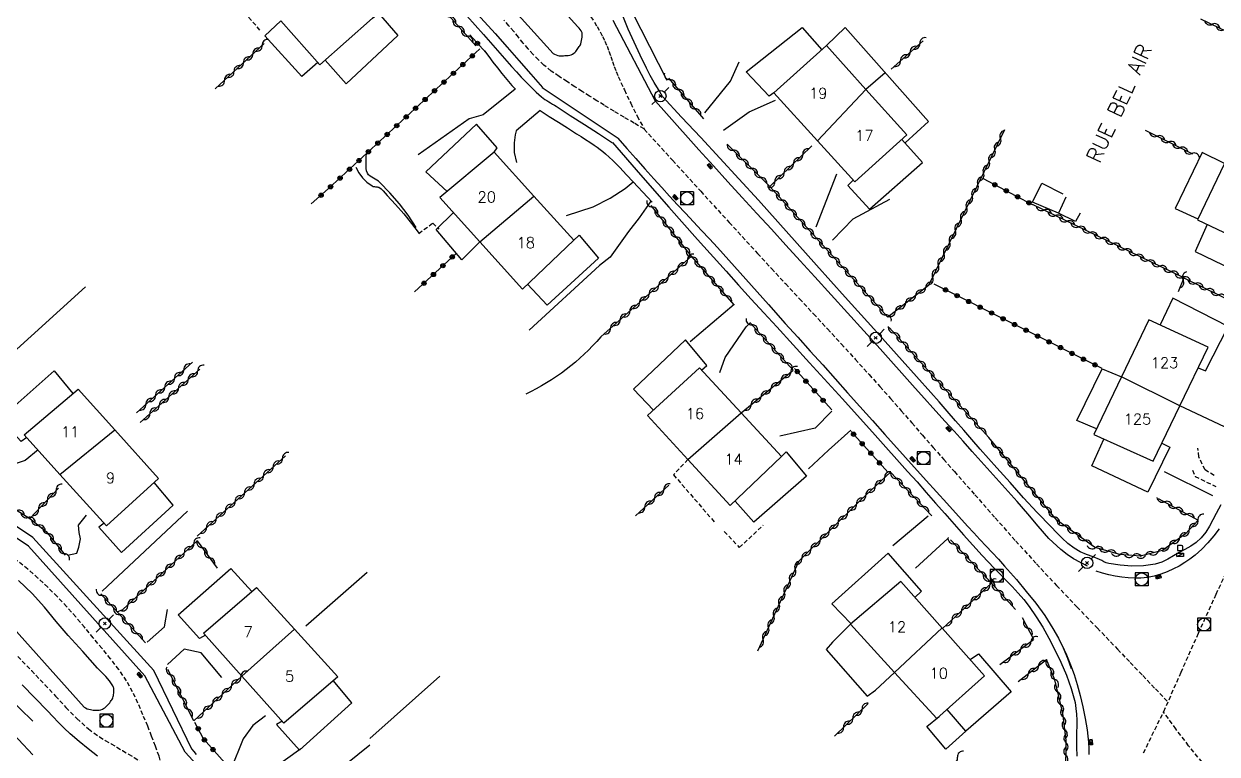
# Model space of a CAD drawing. Header units: millimetres. Extents: x 137000 to 138002, y 152999 to 154002.
# Drawn here: x 137205.9 to 137345.2, y 153711.6 to 153796.7 of the extents above; entities that cross this region are included whole.
import ezdxf
from ezdxf.enums import TextEntityAlignment as Align

# ---------------------------------------------------------------- set-up
doc = ezdxf.new("R2010")
doc.units = ezdxf.units.MM
doc.linetypes.add('DASHED', pattern=[0.75, 0.5, -0.25])
doc.layers.get('0').update_dxf_attribs({"linetype": 'CONTINUOUS'})
for name, color, linetype in [('W0001', 6, 'DASHED'), ('W0008', 7, 'CONTINUOUS'), ('W0014', 7, 'CONTINUOUS'), ('W0017', 7, 'CONTINUOUS'), ('W0101', 7, 'CONTINUOUS'), ('W0104', 1, 'CONTINUOUS'), ('W0112', 1, 'DASHED'), ('W0211', 2, 'CONTINUOUS'), ('W0214', 2, 'CONTINUOUS'), ('W0300', 7, 'CONTINUOUS'), ('W0310', 3, 'CONTINUOUS'), ('W0323', 7, 'CONTINUOUS'), ('W0401', 7, 'CONTINUOUS'), ('W0420', 7, 'CONTINUOUS'), ('W0438', 7, 'CONTINUOUS'), ('W0473', 7, 'CONTINUOUS'), ('W0989', 7, 'CONTINUOUS'), ('W0991', 7, 'CONTINUOUS'), ('W1102', 7, 'CONTINUOUS')]:
    doc.layers.add(name, color=color, linetype=linetype)
doc.styles.get("Standard").update_dxf_attribs({"font": 'romans.shx', "width": 0.85})

# ---------------------------------------------------------------- blocks, each defined once
blk = doc.blocks.new('T473')
for p, q in [((-0.166667, 0.166667), (0.166667, -0.166667)), ((-0.166667, -0.166667), (0.166667, 0.166667)), ((0.500001, 0.500001), (1.000002, 1.000002)), ((-1.000002, -1.000002), (-0.500001, -0.500001))]:
    blk.add_line(p, q)
blk.add_ellipse((0, 0), major_axis=(0.471405, 0.471405), ratio=1, start_param=5.4977871438, end_param=11.780972451)
blk = doc.blocks.new('T401')
for p, q in [((-0.3, 0.3), (0, 0.3)), ((-0.3, -0.25), (-0.3, 0.3)), ((-0.3, 0.15), (0, 0.15)), ((-0.3, 0), (0, 0)), ((0, 0.3), (0, -0.25)), ((-0.3, -0.15), (0, -0.15)), ((-0.3, -0.25), (-0.3, -0.3)), ((-0.3, -0.3), (0, -0.3)), ((0, -0.3), (0, -0.25))]:
    blk.add_line(p, q)
blk = doc.blocks.new('T420')
for p, q in [((0.75, 0.75), (-0.75, 0.75)), ((-0.75, 0.75), (-0.75, -0.75)), ((0.75, 0.75), (0.75, -0.75)), ((0.75, -0.75), (-0.75, -0.75))]:
    blk.add_line(p, q)
blk.add_ellipse((0, 0), major_axis=(-0.53, 0.53), ratio=1, start_param=3.926991, end_param=10.210176)
blk = doc.blocks.new('T438')
for p, q in [((-0.4, 0.2), (0.4, 0.2)), ((-0.4, -0.2), (-0.4, 0.2)), ((0.15, 1.1), (-0.3, 1.1)), ((-0.3, 1.1), (-0.3, 0.5)), ((-0.3, 0.5), (0.15, 0.5)), ((0.3, 0.65), (0.3, 0.95)), ((0.4, 0.2), (0.4, -0.2))]:
    blk.add_line(p, q)
at = {"flags": 128}
for points in [[(-0.4, -0.2), (0.4, 0.2)], [(0.4, -0.2), (-0.4, -0.2)]]:
    blk.add_lwpolyline(points, dxfattribs=at)
for centre, major_axis, start_param, end_param in [((0.15, 0.95), (0.106, -0.106), 0.785398, 2.356194), ((0.15, 0.65), (0.106, 0.106), 3.926991, 5.497787)]:
    blk.add_ellipse(centre, major_axis=major_axis, ratio=1, start_param=start_param, end_param=end_param)
blk = doc.blocks.new('t310o')
at = {"color": 0, "linetype": 'Continuous'}
for centre, start, end in [((-0.5, 0.38), 216.8699, 323.1304), ((0.5, -0.37), 36.8699, 143.1303)]:
    blk.add_arc(centre, 0.625, start, end, dxfattribs=at)
blk = doc.blocks.new('t323o')
at = {"color": 0, "linetype": 'Continuous'}
for radius in [0.25, 0.15]:
    blk.add_circle((0, 0), radius, dxfattribs=at)

msp = doc.modelspace()

# ---------------------------------------------------------------- linework, layer by layer
at = {"layer": 'W0001'}
for points in [[(137272.1, 153797.57), (137272.81, 153796.44), (137273.46, 153795.27), (137273.74, 153794.7), (137273.98, 153794.12), (137274.21, 153793.53), (137274.42, 153792.94), (137274.62, 153792.34), (137274.83, 153791.75), (137275.05, 153791.16), (137275.29, 153790.58), (137276, 153789.03), (137276.74, 153787.48), (137277.51, 153785.96), (137278.32, 153784.45)], [(137278.32, 153784.48), (137277.15, 153785.16), (137275.98, 153785.84), (137274.81, 153786.54), (137273.65, 153787.24), (137272.79, 153787.77), (137271.93, 153788.3), (137271.07, 153788.84), (137270.23, 153789.4), (137269.3, 153790), (137268.38, 153790.6), (137267.47, 153791.23), (137266.61, 153791.93), (137265.97, 153792.53), (137265.36, 153793.17), (137264.77, 153793.82), (137264.2, 153794.49), (137263.65, 153795.17), (137263.09, 153795.85), (137262.52, 153796.52), (137261.95, 153797.18)], [(137278.32, 153784.45), (137281.62, 153780.82), (137284.92, 153777.2), (137288.23, 153773.58), (137291.54, 153769.96), (137293.17, 153768.19), (137294.8, 153766.43), (137296.44, 153764.67), (137298.07, 153762.91), (137299.71, 153761.15), (137301.34, 153759.39), (137302.96, 153757.61), (137304.57, 153755.83), (137305.83, 153754.43), (137307.08, 153753.02), (137308.32, 153751.6), (137309.56, 153750.18), (137310.8, 153748.76), (137312.04, 153747.34), (137313.28, 153745.93), (137314.53, 153744.51), (137316.91, 153741.81), (137319.29, 153739.1), (137321.68, 153736.41), (137324.11, 153733.74), (137326.45, 153731.23), (137328.82, 153728.74), (137331.2, 153726.27), (137333.57, 153723.79), (137335.04, 153722.25), (137336.51, 153720.71), (137337.98, 153719.17), (137339.45, 153717.63)], [(137347.14, 153734.71), (137345.04, 153730.18), (137342.97, 153725.63), (137340.94, 153721.07), (137338.93, 153716.49)], [(137222.08, 153710.14), (137221.69, 153711.32), (137221.27, 153712.49), (137220.83, 153713.66), (137220.37, 153714.81), (137219.81, 153716.16), (137219.23, 153717.51), (137218.61, 153718.83), (137217.89, 153720.11), (137217.01, 153721.43), (137216.04, 153722.68), (137215.03, 153723.9), (137214.02, 153725.11), (137213, 153726.35), (137211.97, 153727.57), (137210.91, 153728.77), (137209.81, 153729.93), (137208.7, 153731.03), (137207.56, 153732.1), (137206.38, 153733.12), (137205.15, 153734.1)], [(137205.22, 153722.96), (137206.8, 153721.3), (137208.38, 153719.65), (137209.61, 153718.33), (137210.83, 153716.99), (137212.11, 153715.7), (137213.47, 153714.51), (137214.1, 153714.03), (137214.75, 153713.58), (137215.41, 153713.16), (137216.09, 153712.76), (137216.76, 153712.37), (137217.44, 153711.97), (137218.12, 153711.57), (137218.78, 153711.16), (137220.26, 153710.21), (137221.73, 153709.26), (137223.2, 153708.3), (137224.67, 153707.34)], [(137339.09, 153716.83), (137337.76, 153714.14), (137336.46, 153711.45)], [(137380.87, 153671), (137377.39, 153674.89), (137373.92, 153678.78), (137370.44, 153682.66), (137366.94, 153686.52), (137363.97, 153689.79), (137361, 153693.06), (137358, 153696.3), (137354.93, 153699.48), (137353.72, 153700.67), (137352.48, 153701.82), (137351.22, 153702.96), (137349.96, 153704.09), (137348.7, 153705.23), (137347.45, 153706.39), (137346.24, 153707.58), (137345.06, 153708.8), (137343.43, 153710.64), (137341.86, 153712.54), (137340.37, 153714.49), (137338.93, 153716.49)]]:
    msp.add_lwpolyline(points, dxfattribs=at)
at = {"layer": 'W0008'}
for points in [[(137259.64, 153808.48), (137270.58, 153796.4)], [(137252.53, 153804.81), (137254.64, 153802.52), (137256.75, 153800.23), (137258.84, 153797.92), (137260.92, 153795.6), (137262.31, 153794.03), (137263.7, 153792.46), (137265.07, 153790.88), (137266.44, 153789.29)], [(137267.68, 153793.29), (137256.95, 153805.17)], [(137267.68, 153793.29), (137267.85, 153793.19), (137268.03, 153793.12), (137268.22, 153793.06), (137268.41, 153793.02), (137268.58, 153793), (137268.74, 153793.01), (137268.91, 153793.02), (137269.07, 153793.04), (137269.25, 153793.05), (137269.44, 153793.05), (137269.63, 153793.08), (137269.81, 153793.13), (137269.96, 153793.21), (137270.09, 153793.3), (137270.22, 153793.41), (137270.33, 153793.52), (137270.43, 153793.62), (137270.51, 153793.74), (137270.58, 153793.85), (137270.66, 153793.97), (137270.73, 153794.08), (137270.8, 153794.18), (137270.87, 153794.3), (137270.92, 153794.42), (137270.98, 153794.6), (137271.01, 153794.8), (137271.04, 153794.99), (137271.06, 153795.18), (137271.06, 153795.25), (137271.07, 153795.31), (137271.08, 153795.37), (137271.09, 153795.44), (137271.09, 153795.5), (137271.09, 153795.57), (137271.08, 153795.63), (137271.07, 153795.7), (137270.98, 153795.9), (137270.86, 153796.08), (137270.72, 153796.24), (137270.58, 153796.4)], [(137279.65, 153787.71), (137274.7, 153797.14)], [(137266.41, 153789.29), (137275.28, 153783.4)], [(137330.06, 153733.5), (137329.24, 153733.9), (137328.44, 153734.35), (137327.67, 153734.86), (137326.95, 153735.42), (137325.56, 153736.72), (137324.29, 153738.14), (137323.08, 153739.6), (137321.84, 153741.02), (137320.79, 153742.19), (137319.73, 153743.36), (137318.68, 153744.53), (137317.63, 153745.7), (137316.58, 153746.87), (137315.53, 153748.05), (137314.48, 153749.22), (137313.42, 153750.39), (137309.63, 153754.6), (137305.84, 153758.81), (137302.04, 153763.02), (137298.23, 153767.22), (137296.54, 153769.08), (137294.85, 153770.93), (137293.16, 153772.77), (137291.46, 153774.62), (137289.77, 153776.47), (137288.07, 153778.32), (137286.39, 153780.17), (137284.71, 153782.03), (137283.44, 153783.44), (137282.17, 153784.86), (137280.91, 153786.29), (137279.65, 153787.71)], [(137275.25, 153783.4), (137276.29, 153782.2), (137277.34, 153781.01), (137278.39, 153779.83), (137279.45, 153778.65), (137280.36, 153777.64), (137281.29, 153776.64), (137282.22, 153775.64), (137283.15, 153774.64), (137284.09, 153773.64), (137285.02, 153772.64), (137285.95, 153771.64), (137286.87, 153770.63), (137288.86, 153768.43), (137290.84, 153766.23), (137292.82, 153764.01), (137294.79, 153761.8), (137296.25, 153760.18), (137297.7, 153758.57), (137299.15, 153756.95), (137300.6, 153755.33), (137302.05, 153753.71), (137303.5, 153752.09), (137304.96, 153750.47), (137306.41, 153748.85), (137308.82, 153746.17), (137311.23, 153743.49), (137313.65, 153740.81), (137316.07, 153738.14), (137316.78, 153737.36), (137317.5, 153736.59), (137318.23, 153735.82), (137318.95, 153735.06), (137319.67, 153734.28), (137320.38, 153733.5), (137321.08, 153732.71), (137321.76, 153731.91), (137322.89, 153730.54), (137324.01, 153729.16), (137325.07, 153727.72), (137326.03, 153726.23), (137326.66, 153725.1), (137327.22, 153723.94), (137327.72, 153722.75), (137328.15, 153721.54)], [(137206.45, 153735.81), (137197.65, 153741.74)], [(137345.41, 153737.83), (137344.79, 153737), (137344.11, 153736.22), (137343.39, 153735.47), (137342.62, 153734.78), (137342.02, 153734.31), (137341.4, 153733.89), (137340.75, 153733.5), (137340.08, 153733.16), (137339.35, 153732.83), (137338.61, 153732.54), (137337.84, 153732.31), (137337.06, 153732.15), (137336.3, 153732.07), (137335.55, 153732.07), (137334.8, 153732.11), (137334.05, 153732.19), (137333.29, 153732.3), (137332.53, 153732.46), (137331.79, 153732.65), (137331.05, 153732.89)], [(137220.04, 153720.68), (137206.45, 153735.81)], [(137211.07, 153725.41), (137209.67, 153727.03), (137208.31, 153728.69), (137206.88, 153730.31), (137205.31, 153731.79)], [(137212.95, 153717.05), (137202.67, 153728.45)], [(137212.95, 153717.05), (137213.12, 153716.95), (137213.3, 153716.86), (137213.49, 153716.8), (137213.68, 153716.75), (137213.85, 153716.71), (137214.02, 153716.69), (137214.19, 153716.67), (137214.36, 153716.67), (137214.54, 153716.68), (137214.72, 153716.7), (137214.9, 153716.74), (137215.08, 153716.8), (137215.22, 153716.88), (137215.36, 153716.97), (137215.48, 153717.08), (137215.6, 153717.19), (137215.72, 153717.31), (137215.83, 153717.43), (137215.94, 153717.56), (137216.04, 153717.69), (137216.11, 153717.8), (137216.19, 153717.91), (137216.25, 153718.02), (137216.3, 153718.14), (137216.34, 153718.27), (137216.37, 153718.39), (137216.39, 153718.52), (137216.4, 153718.65), (137216.41, 153718.71), (137216.41, 153718.77), (137216.42, 153718.83), (137216.42, 153718.89), (137216.42, 153718.95), (137216.42, 153719.01), (137216.42, 153719.08), (137216.41, 153719.14), (137216.4, 153719.24), (137216.38, 153719.34), (137216.35, 153719.44), (137216.31, 153719.54), (137215.93, 153720.11), (137215.47, 153720.63), (137214.98, 153721.11), (137214.52, 153721.59), (137213.66, 153722.55), (137212.8, 153723.51), (137211.93, 153724.46), (137211.07, 153725.41)], [(137327.11, 153724.23), (137327.62, 153723.12), (137328.08, 153721.99), (137328.49, 153720.84), (137328.86, 153719.68), (137329.22, 153718.38), (137329.53, 153717.06), (137329.79, 153715.73), (137330, 153714.39), (137330.09, 153713.67), (137330.16, 153712.95), (137330.21, 153712.23), (137330.22, 153711.51)], [(137224.74, 153711.8), (137220.04, 153720.68)], [(137214.52, 153711.33), (137213.43, 153712.17), (137212.36, 153713.03), (137211.32, 153713.93), (137210.63, 153714.58), (137209.96, 153715.25), (137209.31, 153715.93), (137208.66, 153716.62), (137205.73, 153719.65)], [(137226.55, 153709.83), (137224.74, 153711.8)]]:
    msp.add_lwpolyline(points, dxfattribs=at)
at = {"layer": 'W0014'}
for points in [[(137272.85, 153802.66), (137276.92, 153798.11), (137280.97, 153790.15)], [(137257.6, 153797.68), (137259.56, 153795.5), (137260.11, 153794.88), (137260.66, 153794.25), (137261.2, 153793.62), (137261.75, 153793), (137262.29, 153792.37), (137262.84, 153791.75), (137263.4, 153791.13), (137263.97, 153790.53), (137264.53, 153789.93), (137265.11, 153789.33), (137265.7, 153788.75), (137266.33, 153788.21), (137266.53, 153788.06), (137266.74, 153787.91), (137266.96, 153787.78), (137267.17, 153787.64), (137267.39, 153787.51), (137267.61, 153787.38), (137267.83, 153787.25), (137268.04, 153787.12), (137269.69, 153786.06), (137271.34, 153784.99), (137272.99, 153783.93), (137274.63, 153782.86)], [(137280.47, 153788.25), (137279.98, 153789.06), (137279.5, 153789.89), (137279.03, 153790.72), (137278.59, 153791.57), (137277.85, 153793.07), (137277.13, 153794.59), (137276.46, 153796.12), (137275.81, 153797.67)], [(137259.68, 153793.59), (137260.17, 153792.92), (137260.67, 153792.26), (137261.19, 153791.6), (137261.7, 153790.95), (137262.09, 153790.48), (137262.48, 153790.01), (137262.88, 153789.55), (137263.29, 153789.1)], [(137345.61, 153740.62), (137345.09, 153739.64), (137344.7, 153738.9), (137344.31, 153738.15), (137343.87, 153737.43), (137343.34, 153736.77), (137342.75, 153736.26), (137342.11, 153735.82), (137341.43, 153735.44), (137340.76, 153735.07), (137340.1, 153734.69), (137339.43, 153734.3), (137338.72, 153733.96), (137337.97, 153733.73), (137336.61, 153733.52), (137335.24, 153733.48), (137333.88, 153733.58), (137332.53, 153733.8), (137332.25, 153733.88), (137331.98, 153734), (137331.72, 153734.13), (137331.46, 153734.25), (137330.71, 153734.55), (137329.95, 153734.84), (137329.2, 153735.17), (137328.5, 153735.57), (137327.76, 153736.12), (137327.09, 153736.75), (137326.45, 153737.41), (137325.82, 153738.06), (137324.19, 153739.75), (137322.6, 153741.47), (137321.04, 153743.22), (137319.48, 153744.96), (137318.51, 153746.05), (137317.54, 153747.14), (137316.57, 153748.24), (137315.61, 153749.34), (137314.65, 153750.44), (137313.69, 153751.54), (137312.73, 153752.64), (137311.76, 153753.73), (137308.44, 153757.45), (137305.11, 153761.16), (137301.77, 153764.87), (137298.44, 153768.58), (137296.17, 153771.1), (137293.91, 153773.63), (137291.64, 153776.15), (137289.36, 153778.65), (137287.14, 153781.07), (137284.92, 153783.47), (137282.69, 153785.86), (137280.44, 153788.25)], [(137266.17, 153786.61), (137267.24, 153785.94), (137268.3, 153785.27), (137269.37, 153784.6), (137270.43, 153783.92), (137270.95, 153783.59), (137271.46, 153783.26), (137271.97, 153782.93), (137272.48, 153782.59), (137272.82, 153782.34), (137273.16, 153782.09), (137273.5, 153781.83), (137273.82, 153781.56), (137274.66, 153780.78), (137275.46, 153779.97), (137276.24, 153779.14), (137277.02, 153778.31), (137277.58, 153777.71), (137278.14, 153777.12), (137278.69, 153776.52), (137279.24, 153775.92)], [(137274.61, 153782.89), (137277.9, 153779.11), (137281.21, 153775.35), (137284.53, 153771.6), (137287.87, 153767.87), (137289.34, 153766.25), (137290.82, 153764.63), (137292.3, 153763.02), (137293.8, 153761.41)], [(137293.8, 153761.41), (137297.63, 153757.21), (137301.45, 153752.99), (137305.26, 153748.76), (137309.06, 153744.53), (137310.16, 153743.3), (137311.24, 153742.08), (137312.33, 153740.84), (137313.41, 153739.61), (137314.5, 153738.38), (137315.59, 153737.15), (137316.68, 153735.93), (137317.77, 153734.71), (137318.46, 153733.97), (137319.16, 153733.25), (137319.87, 153732.53), (137320.57, 153731.81), (137321.27, 153731.09), (137321.96, 153730.35), (137322.61, 153729.58), (137323.24, 153728.79), (137324.08, 153727.59), (137324.85, 153726.36), (137325.56, 153725.09), (137326.21, 153723.79), (137326.93, 153722.29), (137327.6, 153720.77), (137328.17, 153719.2), (137328.6, 153717.58), (137328.71, 153716.89), (137328.78, 153716.2), (137328.8, 153715.51), (137328.8, 153714.81), (137328.79, 153714.12), (137328.78, 153713.43), (137328.77, 153712.74), (137328.79, 153712.05), (137328.8, 153711.68), (137328.83, 153711.32)], [(137206.96, 153736.82), (137199.19, 153742.05)], [(137221.07, 153721.31), (137206.96, 153736.82)], [(137225.52, 153712.15), (137221.07, 153721.31)], [(137226.07, 153711.53), (137225.79, 153711.85), (137225.52, 153712.18)]]:
    msp.add_lwpolyline(points, dxfattribs=at)
at = {"layer": 'W0017'}
for points in [[(137285.38, 153786.37), (137288.38, 153790.03), (137289.42, 153792.29)], [(137263.27, 153789.12), (137259.53, 153786.13), (137257.89, 153785.66), (137251.94, 153781.45)], [(137287.58, 153784.35), (137290.57, 153786.49), (137293.64, 153787.85)], [(137266.17, 153786.61), (137263.39, 153784.26), (137263.24, 153783.78), (137263.16, 153782.84), (137263.14, 153781.73), (137263.43, 153780.58)], [(137300.76, 153779.2), (137298.35, 153773.02)], [(137269.24, 153774.39), (137272.37, 153775.38), (137274.36, 153776.39), (137276.09, 153777.54), (137277.03, 153778.3)], [(137279.1, 153776.06), (137277.75, 153774.12), (137276.47, 153772.53), (137274.34, 153769.53), (137273.12, 153768.53), (137264.91, 153761.01)], [(137300.28, 153771.5), (137302.7, 153774), (137306.97, 153776.28)], [(137288.83, 153764.01), (137283.7, 153759.63)], [(137287.14, 153756.08), (137287.75, 153757.83), (137290.21, 153761.4), (137290.7, 153761.85)], [(137300.23, 153751.55), (137298.29, 153749.56), (137294.14, 153748.64)], [(137348.02, 153748.8), (137340.85, 153752.19)], [(137297.48, 153744.83), (137299.83, 153747), (137302.43, 153749.35)], [(137207.59, 153747.04), (137206.05, 153745.82), (137203.64, 153744.99), (137201.64, 153744.55), (137200.16, 153743.41)], [(137344.69, 153741.69), (137339.05, 153744.48)], [(137211.02, 153734.77), (137212.08, 153735), (137212.35, 153735.71), (137212.54, 153736.67), (137212.36, 153737.42), (137212.29, 153738.25), (137213.23, 153739.42)], [(137215.05, 153730.57), (137225.01, 153739.89)], [(137311.45, 153739.32), (137307.33, 153735.85)], [(137309.98, 153733.26), (137313.77, 153736.72)], [(137220.29, 153724.63), (137222.35, 153726.4), (137222.68, 153728.42)], [(137229.01, 153720.49), (137226.63, 153723.36), (137224.64, 153723.8), (137222.7, 153722.02)], [(137234.1, 153716.03), (137232.65, 153714.91), (137231.53, 153713.34), (137230.06, 153709.76)], [(137232.55, 153707.51), (137233.4, 153708.77), (137238.24, 153712.2)]]:
    msp.add_lwpolyline(points, dxfattribs=at)
at = {"layer": 'W0101'}
for points in [[(137235.9, 153797.07), (137240.48, 153791.94), (137246.61, 153797.41)], [(137298.55, 153783.09), (137293.46, 153788.69), (137299.61, 153794.19), (137304.19, 153789.09)], [(137304.19, 153789.09), (137308.98, 153783.77), (137302.89, 153778.31)], [(137302.89, 153778.31), (137298.55, 153783.09)], [(137265.44, 153776.63), (137260.79, 153781.78), (137254.48, 153776.48), (137259.15, 153771.29)], [(137346.03, 153780.45), (137342.9, 153773.87), (137349.69, 153770.63)], [(137270.09, 153771.5), (137265.44, 153776.63)], [(137259.15, 153771.29), (137264.11, 153765.78), (137270.09, 153771.5)], [(137340.85, 153752.19), (137344.15, 153759.02), (137337.23, 153762.23), (137334.04, 153755.58)], [(137289.64, 153751.36), (137284.77, 153756.61), (137278.71, 153751.05), (137283.43, 153745.92)], [(137334.04, 153755.58), (137330.8, 153748.83), (137337.72, 153745.71)], [(137210.13, 153744.19), (137205.96, 153748.79), (137212.27, 153754.14), (137216.54, 153749.38)], [(137294.36, 153746.26), (137289.64, 153751.36)], [(137337.72, 153745.71), (137340.85, 153752.19)], [(137216.54, 153749.38), (137221.64, 153743.7), (137215.57, 153738.18)], [(137283.43, 153745.92), (137288.36, 153740.54), (137294.36, 153746.26)], [(137215.57, 153738.18), (137210.13, 153744.19)], [(137231.35, 153720.66), (137226.87, 153725.68), (137233.06, 153730.99), (137237.49, 153726.13)], [(137313.14, 153726.21), (137308.26, 153731.71), (137302.38, 153726.7), (137307.54, 153721.08)], [(137237.49, 153726.13), (137242.55, 153720.59), (137236.26, 153715.17)], [(137318.03, 153720.7), (137313.14, 153726.21)], [(137307.54, 153721.08), (137312.47, 153715.7), (137318.03, 153720.7)], [(137236.26, 153715.17), (137231.35, 153720.66)]]:
    msp.add_lwpolyline(points, dxfattribs=at)
at = {"layer": 'W0104'}
for points in [[(137246.61, 153797.41), (137247.3, 153797.99), (137249.55, 153795.39), (137243.53, 153789.73), (137241.09, 153792.49)], [(137240.23, 153792.22), (137238.37, 153790.6), (137234.03, 153795.33), (137235.9, 153797.07)], [(137293.46, 153788.69), (137292.91, 153788.31), (137290.2, 153791.12), (137296.74, 153796.31), (137299.07, 153793.71)], [(137308.76, 153782.84), (137311.51, 153785.36), (137301.77, 153796.31), (137299.61, 153794.19)], [(137306.46, 153791.03), (137304.19, 153789.09)], [(137260.79, 153781.78), (137261.17, 153782.26), (137258.74, 153785.02), (137252.82, 153779.46), (137255.33, 153777.19)], [(137302.71, 153778.51), (137302.1, 153777.89), (137304.62, 153775.13), (137310.8, 153780.57), (137308.39, 153783.24)], [(137346.03, 153780.45), (137343.44, 153781.74), (137340.29, 153775.2), (137342.95, 153773.98)], [(137328.64, 153773.67), (137326.67, 153774.67), (137323.65, 153775.94), (137324.74, 153778.14), (137327.18, 153776.89)], [(137327.51, 153776.53), (137326.67, 153774.67)], [(137259.15, 153771.29), (137257.03, 153769.21), (137254.04, 153772.76), (137256.06, 153774.72)], [(137329.22, 153774.66), (137328.64, 153773.67)], [(137344.03, 153773.33), (137342.63, 153770.2), (137349.17, 153767.05), (137351.8, 153772.29), (137350.73, 153772.77)], [(137270.03, 153771.44), (137270.72, 153772.08), (137272.97, 153769.42), (137267, 153763.94), (137264.71, 153766.36)], [(137342.98, 153756.61), (137343.83, 153756.25), (137346.47, 153761.45), (137340.03, 153764.74), (137338.52, 153761.63)], [(137285.02, 153756.35), (137285.61, 153756.88), (137283.13, 153759.88), (137277.06, 153754.14), (137279.39, 153751.67)], [(137206.25, 153748.48), (137205.61, 153748.04), (137203.15, 153750.67), (137209.46, 153756.25), (137211.64, 153753.61)], [(137331.12, 153749.49), (137328.83, 153750.47), (137331.76, 153756.5), (137334.04, 153755.58)], [(137338.75, 153747.84), (137339.67, 153747.36), (137337.1, 153742.11), (137330.58, 153745.2), (137331.96, 153748.31)], [(137294.08, 153746), (137294.9, 153746.83), (137297.26, 153743.97), (137291.1, 153738.63), (137288.93, 153741.08)], [(137215.29, 153738.48), (137214.65, 153738.04), (137217.31, 153735.08), (137223.36, 153740.6), (137221.13, 153743.24)], [(137309.92, 153729.84), (137310.67, 153730.57), (137306.79, 153735.01), (137300.23, 153729.09), (137302.46, 153726.77)], [(137227.1, 153725.42), (137226.4, 153725.04), (137223.93, 153727.79), (137230.09, 153733.2), (137232.53, 153730.54)], [(137302.38, 153726.7), (137300.3, 153724.6), (137299.54, 153723.76), (137304.36, 153718.33), (137305.32, 153719.02), (137307.54, 153721.08)], [(137316.36, 153722.58), (137317.32, 153723.27), (137321.15, 153718.83), (137315.85, 153714.23), (137313.66, 153716.77)], [(137236.05, 153715.4), (137235.42, 153715.02), (137238.1, 153712.02), (137244.18, 153717.55), (137242.01, 153720.13)], [(137315.85, 153714.23), (137313.54, 153712.14), (137311.32, 153714.77), (137312.73, 153715.93)]]:
    msp.add_lwpolyline(points, dxfattribs=at)
at = {"layer": 'W0112'}
for points in [[(137233.47, 153796), (137225.99, 153804.5), (137226.55, 153805.17)], [(137252.01, 153772.3), (137253.64, 153773.49), (137254.36, 153772.79)], [(137344.84, 153744.07), (137343.78, 153744.7), (137343.05, 153746.24), (137342.95, 153747.23)], [(137283.43, 153745.92), (137281.74, 153744.14)], [(137342.33, 153744.66), (137342.61, 153743.95), (137345.04, 153742.76)], [(137281.74, 153744.14), (137286.49, 153738.65)], [(137287.67, 153737.54), (137289.42, 153735.65), (137292.21, 153738.26)]]:
    msp.add_lwpolyline(points, dxfattribs=at)
at = {"layer": 'W0211'}
for points in [[(137244.67, 153780), (137245, 153779.35), (137245.44, 153778.76), (137245.96, 153778.25), (137246.56, 153777.83), (137246.65, 153777.78), (137246.75, 153777.76), (137246.85, 153777.75), (137246.94, 153777.74), (137247.04, 153777.73), (137247.14, 153777.72), (137247.23, 153777.7), (137247.33, 153777.67), (137247.62, 153777.48), (137247.87, 153777.24), (137248.1, 153776.98), (137248.33, 153776.73), (137249.31, 153775.67), (137250.25, 153774.57), (137251.17, 153773.45), (137252.04, 153772.3)], [(137203.61, 153715.07), (137206.97, 153711.49)]]:
    msp.add_lwpolyline(points, dxfattribs=at)
at = {"layer": 'W0214'}
msp.add_lwpolyline([(137251.7, 153772.99), (137250.76, 153774.4), (137249.75, 153775.75), (137248.65, 153777.03), (137247.47, 153778.24), (137247.3, 153778.39), (137247.11, 153778.51), (137246.91, 153778.62), (137246.71, 153778.73), (137246.52, 153778.84), (137246.33, 153778.98), (137246.15, 153779.14), (137246.01, 153779.33), (137245.91, 153779.58), (137245.87, 153779.85), (137245.87, 153780.11), (137245.86, 153780.36), (137245.85, 153780.67), (137245.85, 153780.97), (137245.87, 153781.28), (137245.89, 153781.59)], dxfattribs=at)
at = {"layer": 'W0300'}
for points in [[(137213.1, 153766.05), (137194.47, 153749.2)], [(137206.97, 153715.42), (137203.93, 153718.34), (137201, 153721.39), (137198.19, 153724.54), (137195.52, 153727.81), (137194.6, 153729.04), (137193.74, 153730.31), (137192.91, 153731.6), (137192.11, 153732.91), (137191.32, 153734.22), (137190.5, 153735.51), (137189.64, 153736.79), (137188.73, 153738.02), (137187.1, 153740.01), (137185.39, 153741.93), (137183.63, 153743.8), (137181.86, 153745.66), (137181.65, 153745.88), (137181.44, 153746.09), (137181.23, 153746.3), (137181.02, 153746.5)], [(137246, 153732.73), (137238.84, 153726.48)], [(137246.31, 153713.4), (137254.48, 153720.65)], [(137235.49, 153703.93), (137246.29, 153712.65)]]:
    msp.add_lwpolyline(points, dxfattribs=at)
msp.add_lwpolyline([(137273.24, 153760.21, -0.102456), (137264.49, 153753.53)], format="xyb", dxfattribs=at)
at = {"layer": 'W0310'}
for points in [[(137258.67, 153794.18), (137253.91, 153799.52)], [(137343.26, 153797.33), (137353.1, 153792.58), (137353.16, 153792.55), (137366.57, 153786.41), (137366.54, 153786.47), (137364.92, 153783.43)], [(137307.13, 153791.44), (137310.86, 153794.77)], [(137233.95, 153794.44), (137228.24, 153789.14)], [(137281.17, 153790.41), (137285.25, 153785.67)], [(137320.37, 153784.36), (137311.5, 153766.22), (137306.74, 153762.52), (137292.97, 153777.76), (137297.9, 153782.51)], [(137342.37, 153781.55), (137336.84, 153784.3)], [(137292.97, 153777.76), (137288, 153782.71)], [(137288.86, 153763.91), (137283.82, 153769.63), (137283.85, 153769.63), (137279.14, 153775.53)], [(137341.3, 153767.11), (137323.62, 153775.67)], [(137283.85, 153769.63), (137273.27, 153760.24)], [(137341.3, 153767.11), (137340.64, 153765.49)], [(137341.3, 153767.11), (137353.98, 153760.89)], [(137289.64, 153751.36), (137295.71, 153756.34), (137290.63, 153761.91)], [(137318.55, 153748.48), (137306.91, 153761.33)], [(137219.05, 153751.35), (137225.58, 153757.28)], [(137219.49, 153750.25), (137226.46, 153756.46)], [(137338.3, 153741.39), (137342.97, 153738.85), (137341.48, 153737.25), (137338.82, 153735.3), (137336.21, 153734.63), (137333.85, 153734.86), (137330.95, 153735.65), (137330.86, 153735.68), (137326.47, 153738.85), (137318.55, 153748.48)], [(137226.13, 153736.99), (137236.45, 153746.36)], [(137307.06, 153744.44), (137303.59, 153741.2), (137296.36, 153734.05), (137291.55, 153723.58)], [(137311.89, 153739.35), (137307.06, 153744.44)], [(137200.14, 153743.28), (137203.54, 153741), (137206.6, 153739.04), (137208.53, 153737.54), (137210.75, 153734.76)], [(137206.6, 153739.04), (137209.95, 153742.56)], [(137277.29, 153739.37), (137281.2, 153742.93)], [(137216.82, 153728.14), (137217.48, 153728.41), (137226.13, 153736.44), (137228.47, 153733.26)], [(137321.65, 153728.44), (137318.84, 153731.48), (137314.05, 153736.54)], [(137318.84, 153731.48), (137313.14, 153726.21)], [(137220.11, 153724.53), (137214.91, 153730.24)], [(137323.8, 153724.92), (137322.48, 153727.45)], [(137323.77, 153724.89), (137319.84, 153721.98)], [(137325.27, 153722.57), (137321.97, 153720)], [(137325.18, 153699.72), (137326.74, 153704.33), (137327.52, 153709.39), (137327.55, 153713.15), (137327.16, 153716.32), (137326.25, 153720.21), (137325.28, 153722.6)], [(137225.77, 153715.46), (137222.72, 153721.44)], [(137231.35, 153720.66), (137225.77, 153715.43)], [(137304.44, 153717.48), (137300.52, 153713.66)]]:
    msp.add_lwpolyline(points, dxfattribs=at)
at = {"layer": 'W0323'}
for points in [[(137259.88, 153793.35), (137257.96, 153795.45)], [(137259.14, 153793.81), (137241.45, 153777.48), (137239.46, 153775.76)], [(137323.62, 153775.64), (137317.92, 153778.66)], [(137256.36, 153769.96), (137251.52, 153765.46)], [(137331.76, 153756.53), (137312.16, 153766.37)], [(137300.2, 153751.71), (137295.86, 153756.52)], [(137306.79, 153744.42), (137302.48, 153749.18)], [(137229.98, 153709.85), (137226.89, 153713.33), (137225.88, 153715.26)]]:
    msp.add_lwpolyline(points, dxfattribs=at)
at = {"layer": 'W1102'}
for points in [[(137298.55, 153783.09), (137304.19, 153789.09)], [(137259.15, 153771.29), (137265.44, 153776.63)], [(137340.85, 153752.19), (137334.04, 153755.58)], [(137283.43, 153745.92), (137289.64, 153751.36)], [(137210.13, 153744.19), (137216.54, 153749.38)], [(137307.54, 153721.08), (137313.08, 153726.28)], [(137231.35, 153720.66), (137237.49, 153726.13)]]:
    msp.add_lwpolyline(points, dxfattribs=at)

# ---------------------------------------------------------------- block references
at = {"layer": 'W0310'}
for p, rotation in [((137255.67, 153797.54), 131.7246654835037), ((137256.67, 153796.42), 131.7246654835037), ((137344.61, 153796.68), 334.2567866912372), ((137257.67, 153795.3), 131.7246654835037), ((137345.96, 153796.03), 334.2567866912372), ((137233.74, 153794.24), 222.8205715735923), ((137310.49, 153794.44), 41.79245969981984), ((137232.64, 153793.22), 222.8205715735923), ((137308.25, 153792.44), 41.79245969981984), ((137309.37, 153793.44), 41.79245969981984), ((137230.44, 153791.18), 222.8205715735923), ((137231.54, 153792.2), 222.8205715735923), ((137229.34, 153790.16), 222.8205715735923), ((137281.33, 153790.22), 310.7444542626699), ((137282.31, 153789.08), 310.7444542626699), ((137283.29, 153787.95), 310.7444542626699), ((137284.27, 153786.81), 310.7444542626699), ((137319.89, 153783.38), 243.9330245164789), ((137338.19, 153783.63), 153.5354607161442), ((137339.53, 153782.96), 153.5354607161442), ((137288.72, 153781.99), 135.1326689390103), ((137296.82, 153781.47), 43.93404482148217), ((137319.23, 153782.03), 243.9330245164789), ((137340.87, 153782.29), 153.5354607161442), ((137342.22, 153781.62), 153.5354607161442), ((137289.78, 153780.93), 135.1326689390103), ((137290.85, 153779.88), 135.1326689390103), ((137295.74, 153780.42), 43.93404482148217), ((137318.57, 153780.68), 243.9330245164789), ((137291.91, 153778.82), 135.1326689390103), ((137293.58, 153778.34), 43.93404482148217), ((137294.66, 153779.38), 43.93404482148217), ((137317.91, 153779.34), 243.9330245164789), ((137293.42, 153777.27), 132.1085313786202), ((137317.25, 153777.99), 243.9330245164789), ((137294.42, 153776.16), 132.1085313786202), ((137316.59, 153776.64), 243.9330245164789), ((137279.27, 153775.37), 128.5543589257903), ((137280.21, 153774.2), 128.5543589257903), ((137295.43, 153775.05), 132.1085313786202), ((137315.94, 153775.3), 243.9330245164789), ((137324.97, 153775.02), 154.1509783576514), ((137326.32, 153774.37), 154.1509783576514), ((137281.14, 153773.03), 128.5543589257903), ((137296.43, 153773.93), 132.1085313786202), ((137297.44, 153772.82), 132.1085313786202), ((137314.62, 153772.6), 243.9330245164789), ((137315.28, 153773.95), 243.9330245164789), ((137327.67, 153773.71), 154.1509783576514), ((137329.02, 153773.06), 154.1509783576514), ((137282.07, 153771.86), 128.5543589257903), ((137298.44, 153771.71), 132.1085313786202), ((137313.96, 153771.25), 243.9330245164789), ((137330.37, 153772.4), 154.1509783576514), ((137331.72, 153771.75), 154.1509783576514), ((137283.01, 153770.68), 128.5543589257903), ((137299.45, 153770.59), 132.1085313786202), ((137313.3, 153769.91), 243.9330245164789), ((137333.07, 153771.1), 154.1509783576514), ((137334.42, 153770.44), 154.1509783576514), ((137283.37, 153769.2), 221.5840945317231), ((137283.9, 153769.54), 131.3507120495762), ((137300.46, 153769.48), 132.1085313786202), ((137312.64, 153768.56), 243.9330245164789), ((137335.77, 153769.79), 154.1509783576514), ((137337.12, 153769.13), 154.1509783576514), ((137281.12, 153767.21), 221.5840945317231), ((137282.25, 153768.2), 221.5840945317231), ((137284.89, 153768.41), 131.3507120495762), ((137285.88, 153767.29), 131.3507120495762), ((137301.46, 153768.37), 132.1085313786202), ((137302.47, 153767.26), 132.1085313786202), ((137311.98, 153767.21), 243.9330245164789), ((137338.47, 153768.48), 154.1509783576514), ((137339.82, 153767.83), 154.1509783576514), ((137280, 153766.21), 221.5840945317231), ((137286.88, 153766.16), 131.3507120495762), ((137303.47, 153766.14), 132.1085313786202), ((137311.18, 153765.98), 217.8933353836593), ((137341.17, 153767.17), 154.1509783576514), ((137341.21, 153766.88), 247.7592704624314), ((137342.65, 153766.45), 333.8725067157509), ((137278.88, 153765.22), 221.5840945317231), ((137287.87, 153765.03), 131.3507120495762), ((137304.48, 153765.03), 132.1085313786202), ((137310, 153765.06), 217.8933353836593), ((137344, 153765.79), 333.8725067157509), ((137345.35, 153765.13), 333.8725067157509), ((137276.64, 153763.22), 221.5840945317231), ((137277.76, 153764.22), 221.5840945317231), ((137305.49, 153763.92), 132.1085313786202), ((137307.63, 153763.21), 217.8933353836593), ((137308.81, 153764.13), 217.8933353836593), ((137275.51, 153762.23), 221.5840945317231), ((137290.89, 153761.62), 132.3744815846819), ((137306.49, 153762.8), 132.1085313786202), ((137274.39, 153761.23), 221.5840945317231), ((137291.9, 153760.51), 132.3744815846819), ((137307.48, 153760.71), 132.174574915517), ((137292.91, 153759.41), 132.3744815846819), ((137308.48, 153759.6), 132.174574915517), ((137293.92, 153758.3), 132.3744815846819), ((137309.49, 153758.49), 132.174574915517), ((137310.5, 153757.37), 132.174574915517), ((137224.6, 153756.39), 42.26070265550536), ((137226.21, 153756.24), 41.70512800666307), ((137294.93, 153757.19), 132.3744815846819), ((137295.43, 153756.12), 39.40388225355303), ((137311.5, 153756.26), 132.174574915517), ((137223.49, 153755.38), 42.26070265550536), ((137225.09, 153755.24), 41.70512800666307), ((137294.28, 153755.17), 39.40388225355303), ((137312.51, 153755.15), 132.174574915517), ((137221.27, 153753.36), 42.26070265550536), ((137222.38, 153754.37), 42.26070265550536), ((137223.97, 153754.24), 41.70512800666307), ((137293.12, 153754.21), 39.40388225355303), ((137313.52, 153754.04), 132.174574915517), ((137220.16, 153752.36), 42.26070265550536), ((137221.73, 153752.25), 41.70512800666307), ((137222.85, 153753.25), 41.70512800666307), ((137290.8, 153752.31), 39.40388225355303), ((137291.96, 153753.26), 39.40388225355303), ((137314.52, 153752.93), 132.174574915517), ((137315.53, 153751.82), 132.174574915517), ((137220.61, 153751.25), 41.70512800666307), ((137316.54, 153750.7), 132.174574915517), ((137317.55, 153749.59), 132.174574915517), ((137319.51, 153747.32), 129.4006606633797), ((137235.01, 153745.06), 42.2724159857524), ((137236.12, 153746.07), 42.2724159857524), ((137320.46, 153746.16), 129.4006606633797), ((137321.41, 153745), 129.4006606633797), ((137233.9, 153744.05), 42.2724159857524), ((137306.38, 153743.81), 223.0191823783517), ((137307.76, 153743.7), 133.5175984753184), ((137322.36, 153743.84), 129.4006606633797), ((137209.7, 153742.3), 46.37723776334604), ((137232.79, 153743.04), 42.2724159857524), ((137280.62, 153742.4), 42.29756224603076), ((137305.28, 153742.78), 223.0191823783517), ((137308.79, 153742.61), 133.5175984753184), ((137323.31, 153742.68), 129.4006606633797), ((137208.67, 153741.21), 46.37723776334604), ((137230.57, 153741.02), 42.2724159857524), ((137231.68, 153742.03), 42.2724159857524), ((137279.51, 153741.39), 42.29756224603076), ((137303.1, 153740.72), 224.7210936796031), ((137304.18, 153741.76), 223.0191823783517), ((137309.83, 153741.52), 133.5175984753184), ((137324.27, 153741.52), 129.4006606633797), ((137339.04, 153740.99), 331.405025446822), ((137205.15, 153739.97), 327.4344359977654), ((137207.63, 153740.13), 46.37723776334604), ((137229.46, 153740.01), 42.2724159857524), ((137278.4, 153740.38), 42.29756224603076), ((137302.03, 153739.67), 224.7210936796031), ((137310.86, 153740.43), 133.5175984753184), ((137325.22, 153740.36), 129.4006606633797), ((137340.36, 153740.27), 331.405025446822), ((137341.67, 153739.55), 331.405025446822), ((137206.41, 153739.16), 327.4344359977654), ((137207.61, 153738.26), 322.211348447726), ((137227.24, 153737.99), 42.2724159857524), ((137228.35, 153739), 42.2724159857524), ((137300.97, 153738.61), 224.7210936796031), ((137326.17, 153739.21), 129.4006606633797), ((137327.31, 153738.24), 144.2299785051), ((137342.95, 153738.83), 227.0374769962308), ((137208.74, 153737.28), 308.57173065826), ((137299.9, 153737.55), 224.7210936796031), ((137328.52, 153737.36), 144.2299785051), ((137340.8, 153736.75), 216.1949193851493), ((137341.93, 153737.73), 227.0374769962308), ((137209.67, 153736.11), 308.57173065826), ((137225.75, 153736.09), 42.87102572914325), ((137226.71, 153735.65), 306.3388589800123), ((137297.77, 153735.44), 224.7210936796031), ((137298.84, 153736.5), 224.7210936796031), ((137314.47, 153736.1), 133.4201478217609), ((137329.74, 153736.49), 144.2299785051), ((137330.97, 153735.64), 164.9067757830648), ((137339.59, 153735.87), 216.1949193851493), ((137210.61, 153734.94), 308.57173065826), ((137223.55, 153734.04), 42.87102572914325), ((137224.65, 153735.07), 42.87102572914325), ((137227.6, 153734.44), 306.3388589800123), ((137296.71, 153734.39), 224.7210936796031), ((137315.5, 153735.01), 133.4201478217609), ((137316.53, 153733.92), 133.4201478217609), ((137332.42, 153735.25), 164.9067757830648), ((137333.87, 153734.86), 174.3086538172471), ((137335.36, 153734.71), 174.3086538172471), ((137336.84, 153734.79), 194.5420849551277), ((137338.29, 153735.17), 194.5420849551277), ((137222.45, 153733.02), 42.87102572914325), ((137295.94, 153733.12), 245.3209133750464), ((137317.56, 153732.83), 133.4201478217609), ((137220.25, 153730.98), 42.87102572914325), ((137221.35, 153732), 42.87102572914325), ((137295.31, 153731.76), 245.3209133750464), ((137318.59, 153731.74), 133.4201478217609), ((137318.65, 153731.3), 222.7394294665289), ((137215.05, 153730.08), 132.3530978702161), ((137219.15, 153729.96), 42.87102572914325), ((137294.68, 153730.4), 245.3209133750464), ((137317.55, 153730.28), 222.7394294665289), ((137319.61, 153730.64), 132.7845956186754), ((137320.63, 153729.54), 132.7845956186754), ((137216.06, 153728.97), 132.3530978702161), ((137218.06, 153728.94), 42.87102572914325), ((137294.06, 153729.04), 245.3209133750464), ((137315.35, 153728.24), 222.7394294665289), ((137316.45, 153729.26), 222.7394294665289), ((137217.07, 153727.86), 132.3530978702161), ((137218.08, 153726.75), 132.3530978702161), ((137293.43, 153727.67), 245.3209133750464), ((137314.24, 153727.23), 222.7394294665289), ((137219.09, 153725.64), 132.3530978702161), ((137292.81, 153726.31), 245.3209133750464), ((137323.11, 153726.25), 117.3812007213894), ((137292.18, 153724.95), 245.3209133750464), ((137323.46, 153724.66), 216.5699960834941), ((137321.05, 153722.87), 216.5699960834941), ((137322.25, 153723.77), 216.5699960834941), ((137324.34, 153721.84), 217.849778646784), ((137325.66, 153721.66), 112.2798599889116), ((137223.05, 153720.81), 116.9546305018444), ((137231.24, 153720.56), 223.119953654775), ((137323.15, 153720.92), 217.849778646784), ((137326.23, 153720.27), 112.2798599889116), ((137223.73, 153719.47), 116.9546305018444), ((137229.05, 153718.51), 223.119953654775), ((137230.14, 153719.53), 223.119953654775), ((137326.58, 153718.82), 103.1502968741551), ((137224.41, 153718.14), 116.9546305018444), ((137227.95, 153717.48), 223.119953654775), ((137326.92, 153717.36), 103.1502968741551), ((137225.09, 153716.8), 116.9546305018444), ((137226.86, 153716.46), 223.119953654775), ((137302.67, 153715.75), 224.1868241846703), ((137303.74, 153716.8), 224.1868241846703), ((137327.22, 153715.89), 96.90475173958193), ((137301.59, 153714.71), 224.1868241846703), ((137327.4, 153714.4), 96.90475173958193), ((137327.55, 153712.91), 89.57333718793005), ((137327.54, 153711.41), 89.57333718793005), ((137314.89, 153711.2), 225.116507298961)]:
    msp.add_blockref('t310o', p, dxfattribs=dict(at, rotation=rotation))
at = {"layer": 'W0323'}
for p, rotation in [((137258.86, 153794.46), 132.3670750619026), ((137258.26, 153793), 222.7073721734759), ((137257.15, 153791.98), 222.7073721734759), ((137256.05, 153790.96), 222.7073721734759), ((137253.85, 153788.93), 222.7073721734759), ((137254.95, 153789.94), 222.7073721734759), ((137252.74, 153787.91), 222.7073721734759), ((137250.54, 153785.88), 222.7073721734759), ((137251.64, 153786.89), 222.7073721734759), ((137249.44, 153784.86), 222.7073721734759), ((137248.33, 153783.84), 222.7073721734759), ((137246.13, 153781.81), 222.7073721734759), ((137247.23, 153782.82), 222.7073721734759), ((137245.03, 153780.79), 222.7073721734759), ((137243.93, 153779.77), 222.7073721734759), ((137241.72, 153777.74), 222.7073721734759), ((137242.82, 153778.75), 222.7073721734759), ((137319.24, 153777.96), 152.1761217356602), ((137240.6, 153776.74), 220.9382498596732), ((137320.57, 153777.26), 152.1761217356602), ((137321.9, 153776.56), 152.1761217356602), ((137323.22, 153775.86), 152.1761217356602), ((137255.92, 153769.55), 222.9560704594322), ((137254.82, 153768.53), 222.9560704594322), ((137252.62, 153766.48), 222.9560704594322), ((137253.72, 153767.5), 222.9560704594322), ((137313.5, 153765.7), 153.3321322242063), ((137314.84, 153765.03), 153.3321322242063), ((137316.19, 153764.35), 153.3321322242063), ((137317.53, 153763.68), 153.3321322242063), ((137318.87, 153763.01), 153.3321322242063), ((137320.21, 153762.33), 153.3321322242063), ((137321.55, 153761.66), 153.3321322242063), ((137322.89, 153760.99), 153.3321322242063), ((137324.23, 153760.31), 153.3321322242063), ((137325.57, 153759.64), 153.3321322242063), ((137326.91, 153758.97), 153.3321322242063), ((137328.25, 153758.29), 153.3321322242063), ((137329.59, 153757.62), 153.3321322242063), ((137330.93, 153756.95), 153.3321322242063), ((137296.19, 153756.17), 131.9983821600937), ((137297.19, 153755.05), 131.9983821600937), ((137298.19, 153753.94), 131.9983821600937), ((137299.2, 153752.82), 131.9983821600937), ((137302.76, 153748.87), 132.1896116162468), ((137303.76, 153747.76), 132.1896116162468), ((137304.77, 153746.65), 132.1896116162468), ((137305.78, 153745.53), 132.1896116162468), ((137226.27, 153714.52), 117.6115941290665), ((137226.99, 153713.21), 131.6233243643602), ((137227.99, 153712.09), 131.6233243643602)]:
    msp.add_blockref('t323o', p, dxfattribs=dict(at, rotation=rotation))
at = {"layer": 'W0401'}
for p, rotation in [((137286.09, 153780.24), 42.2036195805694), ((137281.85, 153776.39), 222.9074755834956), ((137313.96, 153749.56), 41.9710652997088), ((137309.54, 153745.83), 221.9856459323539), ((137338.31, 153732.34), 107.0490530700769), ((137219.55, 153720.89), 41.94013820314698), ((137330.33, 153712.93), 184.3234637545267)]:
    msp.add_blockref('T401', p, dxfattribs=dict(at, rotation=rotation))
at = {"layer": 'W0420'}
for p in [(137283.32, 153776.39), (137310.91, 153746.08), (137319.45, 153732.36), (137336.37, 153731.94), (137343.66, 153726.67), (137215.55, 153715.45)]:
    msp.add_blockref('T420', p, dxfattribs=at)
at = {"layer": 'W0438'}
msp.add_blockref('T438', (137340.88, 153734.8), dxfattribs=at)
at = {"layer": 'W0473'}
for p in [(137280.2, 153788.31), (137305.34, 153760.11), (137330.01, 153733.86), (137215.37, 153726.8)]:
    msp.add_blockref('T473', p, dxfattribs=at)

# ---------------------------------------------------------------- texts
at = {"layer": 'W0989'}
msp.add_text('RUE BEL AIR   ', height=1.75, rotation=65.3445, dxfattribs=at).set_placement((137331.44, 153780.37))
at = {"layer": 'W0991'}
for s, p in [('19', (137298.63, 153788.64)), ('17', (137304.01, 153783.7)), ('20', (137259.94, 153776.54)), ('18', (137264.5, 153771.21)), ('123', (137339.05, 153757.21)), ('16', (137284.24, 153751.27)), ('125', (137335.89, 153750.64)), ('11', (137211.33, 153749.16)), ('14', (137288.75, 153745.95)), ('9', (137216.03, 153743.78)), ('7', (137232.1, 153725.83)), ('12', (137307.82, 153726.39)), ('5', (137236.93, 153720.65)), ('10', (137312.7, 153720.99))]:
    msp.add_text(s, height=1.25, dxfattribs=at).set_placement(p, align=Align.MIDDLE_CENTER)

doc.saveas('drawing.dxf')
